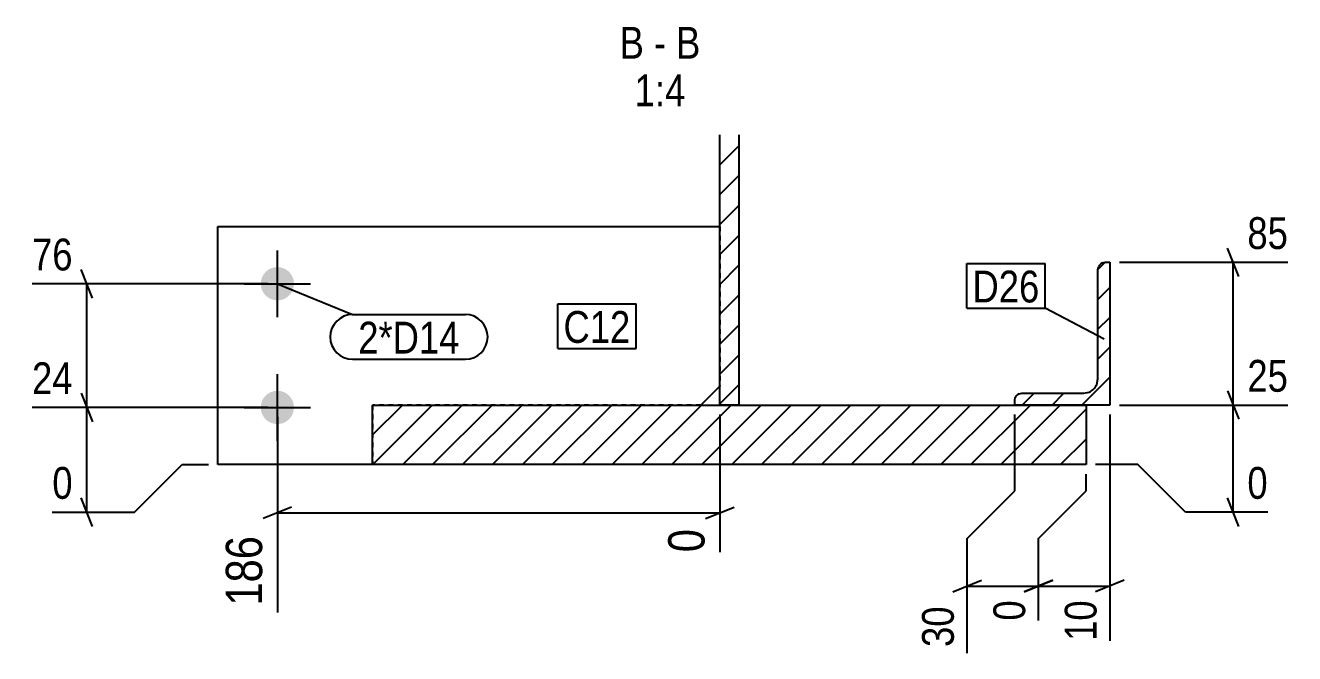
# Model space of a CAD drawing. Header units: millimetres. Extents: x 48 to 60985, y 13 to 3079.
# Drawn here: x 49014 to 49548, y 16 to 280 of the extents above; entities that cross this region are included whole.
import ezdxf

# ---------------------------------------------------------------- set-up
doc = ezdxf.new("R2010")
doc.units = ezdxf.units.MM
doc.linetypes.add('DXK_LINE_DOT2', pattern=[3.9198, 1.9599, -1.9599])
for name, color, linetype in [('MÅLSÆTNING', 7, 'Continuous'), ('STÅL', 7, 'Continuous'), ('TEKST', 7, 'Continuous')]:
    doc.layers.add(name, color=color, linetype=linetype)
doc.styles.add('Arial Narrow', font='ARIALN.TTF', dxfattribs={"height": 0.2})

msp = doc.modelspace()

# ---------------------------------------------------------------- hatches: boundary and pattern name
at = {"layer": 'STÅL', "linetype": 'Continuous'}
h = msp.add_hatch(dxfattribs=at)
h.set_pattern_fill('', scale=2.8, style=0, pattern_type=0)
h.set_pattern_definition([(45, (49306.011, 233.845), (-6.2862, 6.2862), [])])
h.paths.add_polyline_path([(49314.01, 233.84), (49306.01, 233.84), (49306.01, 120.24), (49314.01, 120.24)])
for points in [[(49120.01, 178.24, -1), (49120.01, 164.24, -1)], [(49120.01, 126.24, -1), (49120.01, 112.24, -1)]]:
    msp.add_hatch(color=96, dxfattribs=at).paths.add_polyline_path(points)
h = msp.add_hatch(dxfattribs=at)
h.set_pattern_fill('', scale=2.8, style=0, pattern_type=0)
h.set_pattern_definition([(45, (49468.008, 180.238), (-6.2862, 6.2862), [])])
h.paths.add_polyline_path([(49470.01, 180.24), (49468.01, 180.24), (49466.86, 180.01), (49465.89, 179.36), (49465.24, 178.39), (49465.01, 177.24), (49465.01, 131.24), (49464.55, 128.94), (49463.25, 127), (49461.3, 125.7), (49459.01, 125.24), (49433.01, 125.24), (49431.86, 125.01), (49430.89, 124.36), (49430.24, 123.39), (49430.01, 122.24), (49430.01, 120.24), (49470.01, 120.24)])
h = msp.add_hatch(dxfattribs=at)
h.set_pattern_fill('', scale=2.8, style=0, pattern_type=0)
h.set_pattern_definition([(45, (49160.011, 120.244), (-6.28618, 6.28618), [])])
h.paths.add_polyline_path([(49460.01, 120.24), (49160.01, 120.24), (49160.01, 95.24), (49460.01, 95.24)])

# ---------------------------------------------------------------- linework, layer by layer
at = {"layer": 'MÅLSÆTNING', "color": 7, "linetype": 'Continuous'}
for p, q in [((49524.24, 174.24), (49519.44, 186.24)), ((49042.33, 165.24), (49037.53, 177.24)), ((49474.01, 180.24), (49544.9, 180.24)), ((49521.84, 120.24), (49521.84, 180.24)), ((49116.01, 171.24), (49016.87, 171.24)), ((49039.93, 119.24), (49039.93, 171.24)), ((49037.53, 125.24), (49042.33, 113.24)), ((49037.53, 125.24), (49042.33, 113.24)), ((49519.44, 126.24), (49524.24, 114.24)), ((49519.44, 126.24), (49524.24, 114.24)), ((49116.01, 119.24), (49016.87, 119.24)), ((49116.01, 119.24), (49016.87, 119.24)), ((49039.93, 75.24), (49039.93, 119.24)), ((49474.01, 120.24), (49544.9, 120.24)), ((49474.01, 120.24), (49544.9, 120.24)), ((49521.84, 75.24), (49521.84, 120.24)), ((49120.01, 115.24), (49120.01, 33.04)), ((49306.01, 116.24), (49306.01, 58.37)), ((49430.01, 84.16), (49430.01, 116.24)), ((49470.01, 116.24), (49470.01, 21.1)), ((49059.93, 75.24), (49079.93, 95.24)), ((49079.93, 95.24), (49091.01, 95.24)), ((49460.01, 84.16), (49460.01, 91.24)), ((49460.01, 84.16), (49460.01, 91.24)), ((49481.84, 95.24), (49464.01, 95.24)), ((49501.84, 75.24), (49481.84, 95.24)), ((49042.33, 69.24), (49037.53, 81.24)), ((49410.01, 64.16), (49430.01, 84.16)), ((49440.01, 64.16), (49460.01, 84.16)), ((49440.01, 64.16), (49460.01, 84.16)), ((49524.24, 69.24), (49519.44, 81.24)), ((49025.4, 75.24), (49059.93, 75.24)), ((49126.01, 77.32), (49114.01, 72.52)), ((49120.01, 74.92), (49306.01, 74.92)), ((49300.01, 72.52), (49312.01, 77.32)), ((49536.37, 75.24), (49501.84, 75.24)), ((49410.01, 16), (49410.01, 64.16)), ((49440.01, 29.63), (49440.01, 64.16)), ((49440.01, 29.63), (49440.01, 64.16)), ((49404.01, 41.76), (49416.01, 46.56)), ((49410.01, 44.16), (49440.01, 44.16)), ((49434.01, 41.76), (49446.01, 46.56)), ((49440.01, 44.16), (49470.01, 44.16)), ((49476.01, 46.56), (49464.01, 41.76))]:
    msp.add_line(p, q, dxfattribs=at)
at = {"layer": 'STÅL', "color": 2, "linetype": 'Continuous'}
for p, q in [((49306.01, 120.24), (49306.01, 233.84)), ((49314.01, 233.84), (49314.01, 120.24)), ((49160.01, 120.24), (49460.01, 120.24)), ((49160.01, 95.24), (49160.01, 120.24)), ((49314.01, 120.24), (49306.01, 120.24)), ((49460.01, 120.24), (49460.01, 95.24)), ((49460.01, 95.24), (49160.01, 95.24))]:
    msp.add_line(p, q, dxfattribs=at)
at = {"layer": 'STÅL', "color": 4, "linetype": 'Continuous'}
for p, q in [((49095.01, 95.24), (49095.01, 195.24)), ((49095.01, 195.24), (49306.01, 195.24)), ((49465.01, 177.24), (49465.24, 178.39)), ((49465.01, 131.24), (49465.01, 177.24)), ((49466.86, 180.01), (49468.01, 180.24)), ((49468.01, 180.24), (49470.01, 180.24)), ((49470.01, 180.24), (49470.01, 120.24)), ((49306.01, 128.24), (49298.01, 120.24)), ((49464.55, 128.94), (49465.01, 131.24)), ((49430.01, 122.24), (49430.24, 123.39)), ((49431.86, 125.01), (49433.01, 125.24)), ((49433.01, 125.24), (49459.01, 125.24)), ((49459.01, 125.24), (49461.3, 125.7)), ((49430.01, 120.24), (49430.01, 122.24)), ((49470.01, 120.24), (49430.01, 120.24)), ((49160.01, 95.24), (49095.01, 95.24))]:
    msp.add_line(p, q, dxfattribs=at)
at = {"layer": 'STÅL', "color": 30, "linetype": 'DXK_LINE_DOT2'}
for p, q in [((49306.01, 195.24), (49306.01, 128.24)), ((49298.01, 120.24), (49160.01, 120.24)), ((49160.01, 120.24), (49160.01, 95.24))]:
    msp.add_line(p, q, dxfattribs=at)
at = {"layer": 'STÅL', "color": 96, "linetype": 'Continuous'}
for p, q in [((49120.01, 157.24), (49120.01, 185.24)), ((49106.01, 171.24), (49134.01, 171.24)), ((49120.01, 105.24), (49120.01, 133.24)), ((49106.01, 119.24), (49134.01, 119.24))]:
    msp.add_line(p, q, dxfattribs=at)
at = {"layer": 'STÅL', "color": 4, "linetype": 'Continuous'}
for centre, radius, start, end in [((49468.01, 177.24), 3, 112.5, 157.5), ((49459.01, 131.24), 6, 292.5, 337.5), ((49433.01, 122.24), 3, 112.5, 157.5)]:
    msp.add_arc(centre, radius, start, end, dxfattribs=at)

# ---------------------------------------------------------------- wipeouts: each hides what was drawn before it
at = {"color": 0, "linetype": 'Continuous'}
for points, layer in [([(49116.81, 68.4), (49094.41, 68.4), (49094.41, 32.75), (49116.81, 32.75)], 'MÅLSÆTNING'), ([(49407.21, 38.41), (49387.61, 38.41), (49387.61, 15.75), (49407.21, 15.75)], 'MÅLSÆTNING'), ([(49274.14, 265.84), (49274.14, 279.84), (49263.91, 279.84), (49263.91, 265.84)], 'TEKST'), ([(49283.44, 265.84), (49283.44, 279.84), (49278.34, 279.84), (49278.34, 265.84)], 'TEKST'), ([(49297.86, 265.84), (49297.86, 279.84), (49287.64, 279.84), (49287.64, 265.84)], 'TEKST'), ([(49291.55, 245.84), (49291.55, 259.84), (49270.22, 259.84), (49270.22, 245.84)], 'TEKST')]:
    msp.add_wipeout(points, dxfattribs=at).dxf.layer = layer
at = {"color": 0}
for points in [[(49268.45, 146.39), (49268.45, 160.39), (49240.31, 160.39), (49240.31, 146.39)], [(49196.65, 141.9), (49196.65, 155.9), (49154.02, 155.9), (49154.02, 141.9)]]:
    msp.add_wipeout(points, dxfattribs=at).dxf.layer = 'TEKST'

# ---------------------------------------------------------------- next in the draw order: texts
at = {"layer": 'MÅLSÆTNING', "color": 3, "linetype": 'Continuous', "style": 'Arial Narrow'}
for s, height, p in [('186', 15.271, (49113.61, 35.95)), ('30', 13.362, (49404.41, 18.55))]:
    msp.add_text(s, height=height, rotation=90.0002, dxfattribs=at).set_placement(p)
at = {"layer": 'TEKST', "color": 3, "linetype": 'Continuous', "style": 'Arial Narrow'}
for s, height, p in [('B', 13.36, (49263.91, 265.84)), ('B', 13.36, (49287.64, 265.84)), ('-', 13.36, (49278.34, 265.84)), ('1:4', 13.362, (49270.22, 245.84))]:
    msp.add_text(s, height=height, dxfattribs=at).set_placement(p)

# ---------------------------------------------------------------- next in the draw order: wipeouts: each hides what was drawn before it
at = {"color": 0, "linetype": 'Continuous'}
for points in [[(49547.7, 183.04), (49547.7, 202.64), (49525.04, 202.64), (49525.04, 183.04)], [(49036.73, 174.04), (49036.73, 193.64), (49014.07, 193.64), (49014.07, 174.04)], [(49036.73, 122.04), (49036.73, 141.64), (49014.07, 141.64), (49014.07, 122.04)], [(49547.7, 123.04), (49547.7, 142.64), (49525.04, 142.64), (49525.04, 123.04)], [(49036.73, 78.04), (49036.73, 97.64), (49022.6, 97.64), (49022.6, 78.04)], [(49539.17, 78.04), (49539.17, 97.64), (49525.04, 97.64), (49525.04, 78.04)], [(49302.81, 71.32), (49280.41, 71.32), (49280.41, 55.17), (49302.81, 55.17)], [(49467.21, 40.96), (49447.61, 40.96), (49447.61, 18.3), (49467.21, 18.3)]]:
    msp.add_wipeout(points, dxfattribs=at).dxf.layer = 'MÅLSÆTNING'
at = {"color": 0}
for points in [[(49440.39, 163.38), (49440.39, 177.38), (49412.26, 177.38), (49412.26, 163.38)], [(49268.45, 146.39), (49268.45, 160.39), (49240.31, 160.39), (49240.31, 146.39)], [(49196.65, 141.9), (49196.65, 155.9), (49154.02, 155.9), (49154.02, 141.9)]]:
    msp.add_wipeout(points, dxfattribs=at).dxf.layer = 'TEKST'

# ---------------------------------------------------------------- next in the draw order: linework, layer by layer
at = {"layer": 'MÅLSÆTNING', "color": 7, "linetype": 'Continuous'}
msp.add_line((49446.01, 46.56), (49434.01, 41.76), dxfattribs=at)
at = {"layer": 'TEKST', "color": 7, "linetype": 'Continuous'}
for p, q in [((49120.01, 171.24), (49151.62, 158.3)), ((49237.91, 162.79), (49270.85, 162.79)), ((49237.91, 143.99), (49237.91, 162.79)), ((49270.85, 143.99), (49270.85, 162.79)), ((49151.62, 158.3), (49199.05, 158.3)), ((49151.62, 139.5), (49199.05, 139.5)), ((49237.91, 143.99), (49270.85, 143.99))]:
    msp.add_line(p, q, dxfattribs=at)
for centre, start, end in [((49151.62, 148.9), 90, 270), ((49199.05, 148.9), 270, 90)]:
    msp.add_arc(centre, 9.4, start, end, dxfattribs=at)

# ---------------------------------------------------------------- next in the draw order: texts
at = {"layer": 'MÅLSÆTNING', "color": 3, "linetype": 'Continuous', "style": 'Arial Narrow'}
for s, height, p in [('85', 13.362, (49527.84, 185.84)), ('76', 13.362, (49016.87, 176.84)), ('25', 13.362, (49527.84, 125.84)), ('24', 13.362, (49016.87, 124.84)), ('0', 13.36, (49025.4, 80.84)), ('0', 13.36, (49527.84, 80.84))]:
    msp.add_text(s, height=height, dxfattribs=at).set_placement(p)
for s, height, p in [('0', 15.27, (49299.61, 58.37)), ('10', 13.362, (49464.41, 21.1))]:
    msp.add_text(s, height=height, rotation=90.0002, dxfattribs=at).set_placement(p)
at = {"layer": 'TEKST', "color": 3, "style": 'Arial Narrow'}
for s, p in [('2*D14', (49154.02, 141.9)), ('C12', (49240.31, 146.39))]:
    msp.add_text(s, height=13.362, dxfattribs=at).set_placement(p)

# ---------------------------------------------------------------- next in the draw order: wipeouts: each hides what was drawn before it
at = {"color": 0}
msp.add_wipeout([(49440.39, 163.38), (49440.39, 177.38), (49412.26, 177.38), (49412.26, 163.38)], dxfattribs=at).dxf.layer = 'TEKST'

# ---------------------------------------------------------------- next in the draw order: linework, layer by layer
at = {"layer": 'TEKST', "color": 7, "linetype": 'Continuous'}
for p, q in [((49409.86, 179.78), (49442.79, 179.78)), ((49409.86, 160.98), (49409.86, 179.78)), ((49442.79, 160.98), (49442.79, 179.78)), ((49409.86, 160.98), (49442.79, 160.98)), ((49467.64, 148), (49442.79, 160.98))]:
    msp.add_line(p, q, dxfattribs=at)

# ---------------------------------------------------------------- next in the draw order: texts
at = {"layer": 'TEKST', "color": 3, "style": 'Arial Narrow'}
msp.add_text('D26', height=13.362, dxfattribs=at).set_placement((49412.26, 163.38))

# ---------------------------------------------------------------- next in the draw order: wipeouts: each hides what was drawn before it
at = {"color": 0, "linetype": 'Continuous'}
msp.add_wipeout([(49437.21, 40.96), (49417.61, 40.96), (49417.61, 26.83), (49437.21, 26.83)], dxfattribs=at).dxf.layer = 'MÅLSÆTNING'

# ---------------------------------------------------------------- next in the draw order: texts
at = {"layer": 'MÅLSÆTNING', "color": 3, "linetype": 'Continuous', "style": 'Arial Narrow'}
msp.add_text('0', height=13.36, rotation=90.0002, dxfattribs=at).set_placement((49434.41, 29.63))

doc.saveas('drawing.dxf')
